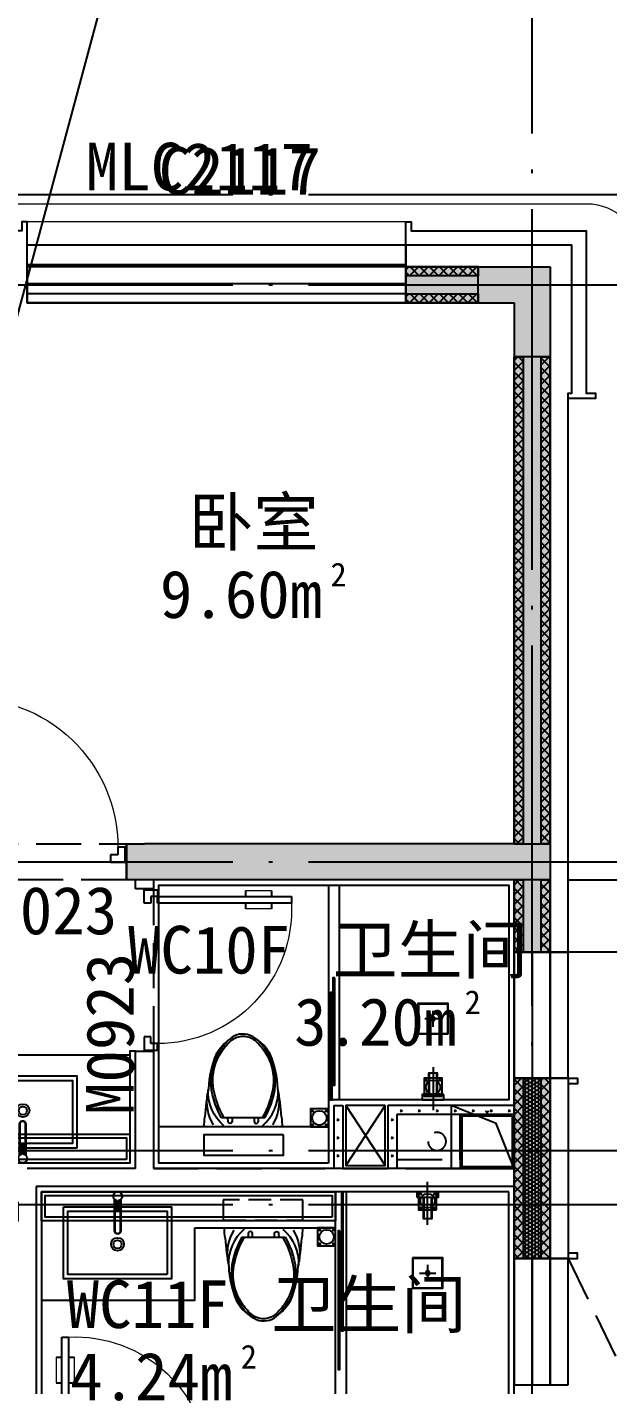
# Model space of a CAD drawing. Extents: x -46233 to 84150, y 109350 to 390860.
# Drawn here: x 46803 to 50022, y 232800 to 240329 of the extents above; entities that cross this region are included whole.
import ezdxf

# ---------------------------------------------------------------- set-up
doc = ezdxf.new("R2010")
doc.units = 0
doc.header["$LTSCALE"] = 1000
doc.header["$MEASUREMENT"] = 0
for name, pattern in [('125-WC-2x1.6+2.65x1.6$0$__DASH', [0.35, 0.25, -0.1]), ('125-墙体$0$125-墙体$0$DASH', [0.35, 0.25, -0.1]), ('3#-轴线$1$DOTE', [2.4200000000000004, 2, -0.2, 0.02, -0.2]), ('DASH', [0.35, 0.25, -0.1])]:
    doc.linetypes.add(name, pattern=pattern)
doc.layers.get('Defpoints').update_dxf_attribs({"color": 4, "linetype": 'DASH'})
for name, color, linetype in [('125-J-MC$0$A-DOOR', 51, 'Continuous'), ('125-J-MC$0$A-FLOR-HRAL', 71, 'Continuous'), ('125-J-MC$0$A-WALL-CONC', 9, 'Continuous'), ('125-J-MC$0$A-WALL-INSL', 241, 'Continuous'), ('125-MC编号-奇反$0$A-ANNO-TEXT', 255, 'Continuous'), ('125-WC-2x1.6+2.65x1.6$0$A-FLOR-SPCL', 225, 'Continuous'), ('125-WC-2x1.6+2.65x1.6$0$FF-FIXT', 31, 'Continuous'), ('125-WC-2x1.6+2.65x1.6$0$FF-洁具及配件', 31, 'Continuous'), ('125-墙体$0$125-墙体$0$A-COLU-CONC-HATC', 204, 'Continuous'), ('125-墙体$0$125-墙体$0$A-DOOR', 51, 'Continuous'), ('125-墙体$0$125-墙体$0$A-FURN-MOVE', 47, '125-墙体$0$125-墙体$0$DASH'), ('125-墙体$0$125-墙体$0$A-WALL-BLOK', 131, 'Continuous'), ('125-墙体$0$125-墙体$0$A-WALL-CONC', 9, 'Continuous'), ('125-墙体$0$125-墙体$0$A-WALL-INSL', 241, 'Continuous'), ('125-墙体$0$A-COLU-CONC-HATC', 204, 'Continuous'), ('125-墙体$0$A-FLOR-UNDR', 177, 'Continuous'), ('125-墙体$0$A-FURN-FIXD', 45, 'Continuous'), ('125-墙体$0$A-WALL-STUD', 133, 'Continuous'), ('125-文字-标反$0$A-ANNO-TEXT', 7, 'Continuous'), ('3#-轴线$1$A-ANNO-DOTE', 10, '3#-轴线$1$DOTE'), ('3#楼J层线脚$0$A-00-HX-113-wall-01Y$0$HRAL', 31, 'Continuous'), ('A-ANNO-HATC-PATT', 8, 'Continuous'), ('A-ANNO-NOTE', 3, 'Continuous'), ('A-ANNO-TEXT', 255, 'Continuous'), ('S-ANNO-TEXT', 7, 'Continuous'), ('S-PC-FQ', 4, 'Continuous'), ('S-PC-FQ-WYQ', 4, 'Continuous')]:
    doc.layers.add(name, color=color, linetype=linetype)
doc.layers.add('3#楼J层线脚$0$A-00-15-1#-PM-2F$0$00-装饰-看', color=46, linetype='Continuous', lineweight=5)
doc.layers.add('3#楼J层线脚$0$A-00-15-4#-PM-TF$0$00-装饰-看', color=46, linetype='Continuous', lineweight=5)
doc.styles.add('125-MC编号-奇反$0$Standard', font='')
doc.styles.add('125-文字-标反$0$Standard', font='')
doc.styles.get("Standard").update_dxf_attribs({"font": ''})
doc.styles.get('125-MC编号-奇反$0$Standard').set_extended_font_data('SimSun')
doc.styles.get('125-文字-标反$0$Standard').set_extended_font_data('SimSun')
doc.styles.get('Standard').set_extended_font_data('SimSun')
pattern_1 = [(45, (16.99064, 14.34314), (-50.00000133031199, 50.00000133031199), [16, -54.71068]), (135, (128.30436, 14.34314), (-50.00000133031199, -50.00000133031197), [16, -54.71068])]

# ---------------------------------------------------------------- blocks, each defined once
blk = doc.blocks.new('125-WC-2x1.6+2.65x1.6$0$A$C096A077C')
at = {"layer": '125-WC-2x1.6+2.65x1.6$0$A-FLOR-SPCL'}
blk.add_line((-182.2150932480581, -0.02429904806194827), (56.63165453495458, -0.02429904806194827), dxfattribs=at)
for points in [[(-365.9923155443138, -83.99122187082776), (-533.9923155443137, -83.99122187082776), (-533.9923155443137, 84.00877812917224), (-365.9923155443138, 84.00877812917133)], [(-368.7923155443137, -81.19122187082758), (-531.1923155443137, -81.19122187082758), (-531.1923155443137, 81.20877812917206), (-368.7923155443137, 81.20877812917115)], [(-29.99459508503787, -23.01644322823176), (-30.00540105206892, 22.98355550260749), (-150.0054030216997, 22.96476251521381), (-149.9945970546687, -23.03523621562545)], [(-150.0046982847853, 19.96476259810152), (-149.9953017915832, -20.03523629828032), (-29.99529982195236, -20.01644331111947), (-30.00469631515443, 19.98355558526237)], [(-29.98590332898311, -60.01644220726848), (-29.98590332898311, 59.98356993310153), (3.41096892952919e-08, 59.99999834445771), (0.01409473968669772, -59.99999834445589)]]:
    blk.add_lwpolyline(points, close=True, dxfattribs=at)
for points in [[(-450.0000000381842, -44.81267375331208), (-450.0000000381842, 44.78732624668828)], [(-405.2000000381843, -0.01267375331281073), (-494.8000000381842, -0.01267375331190124)]]:
    blk.add_lwpolyline(points, dxfattribs=at)
blk.add_circle((-450.0000000381842, -0.01267375331190124), 11.2, dxfattribs=at)
blk = doc.blocks.new('125-WC-2x1.6+2.65x1.6$0$A$C569A68CE')
at = {"layer": '125-WC-2x1.6+2.65x1.6$0$A-FLOR-SPCL'}
for p, q in [((-17.18311029067263, -195.2410012808396), (-16.10071796295233, -195.2410012808396)), ((14.02850184869021, -195.2410012808396), (15.11089318466838, -195.2410012808396))]:
    blk.add_line(p, q, dxfattribs=at)
for points in [[(20.60178870195523, 14.29259878385346), (16.62057796493173, 19.49879744008649), (11.4143793086987, 23.48000817710999), (5.395405288203619, 25.92840438883286), (-1.036104277707636, 26.84719146962743), (-7.467613843735307, 25.92840438883286), (-13.48658786423039, 23.48000817710999), (-18.69278652046341, 19.49879743997008), (-22.67399725748692, 14.29259878385346), (-25.12239346920978, 8.2736247634748), (-26.04118055000436, 1.842115197447129), (-25.12239346909337, -4.589394368696958), (-22.67399725748692, -10.60836838919204), (-18.692786520347, -15.81456704542506), (-13.4865878643468, -19.79577778233215), (-7.552502534235828, -22.20964300131891), (-6.708781380322762, -22.67837697581854), (-5.989671511226334, -23.21770937752444), (-5.36823367793113, -24.0167008775752), (-5.036104277707636, -24.76399202784523), (-5.036104277707636, -25.65788480266929), (-5.036104277707636, -76.18282261316199), (-4.927141166757792, -77.27245372277685), (-4.57324111298658, -78.21618719957769), (-3.880013169255108, -79.0249531341251), (-2.978770320070907, -79.70088527072221), (-2.053287241025828, -80.0479414255824), (-1.036104277591221, -80.16096175473649), (-0.01892131450586021, -80.04794142546598), (0.9065617647720501, -79.70088527072221), (1.807804613839835, -79.02495313400868), (2.501032557454892, -78.21618719957769), (2.85493261134252, -77.27245372277685), (2.963895722292364, -76.18282261316199), (2.963895722292364, -25.65788480266929), (2.963895722292364, -24.76399202784523), (3.296025122399442, -24.01670087745879), (3.917462955694646, -23.21770937752444), (4.636572824674658, -22.67837697581854), (5.480293978587724, -22.20964300143532), (11.41437930893153, -19.79577778233215), (16.62057796493173, -15.81456704519223), (20.60178870195523, -10.60836838919204), (23.05018491367809, -4.589394368580543), (23.96897199458908, 1.842115197330713), (23.05018491367809, 8.2736247634748)], [(20.1638957222458, 14.04211519728415), (16.26389572222251, 19.14211519737728), (11.1638957222458, 23.04211519740056), (5.263895722106099, 25.44211519742385), (-1.036104277707636, 26.34211519733071), (-7.336104277637787, 25.44211519742385), (-13.23610427777749, 23.04211519740056), (-18.33610427787062, 19.14211519737728), (-22.23610427777749, 14.04211519740056), (-24.63610427768435, 8.14211519737728), (-25.53610427770764, 1.842115197447129), (-24.63610427768435, -4.457884802599438), (-22.23610427777749, -10.35788480273914), (-18.3361042777542, -15.45788480271585), (-13.23610427777749, -19.35788480262272), (-7.336104277754202, -21.75788480252959), (-6.436104277730919, -22.25788480276242), (-5.636104277800769, -22.85788480262272), (-4.936104277730919, -23.757884802646), (-4.536104277707636, -24.65788480266929), (-4.536104277707636, -25.65788480266929), (-4.536104277707636, -76.15788480266929), (-4.436104277730919, -77.15788480266929), (-4.136104277800769, -77.95788480259944), (-3.536104277824052, -78.65788480266929), (-2.73610427766107, -79.257884802646), (-1.936104277847335, -79.55788480269257), (-1.036104277591221, -79.65788480255287), (-0.1361042776843533, -79.55788480257615), (0.6638957222457975, -79.25788480252959), (1.463895722408779, -78.65788480255287), (2.063895722269081, -77.95788480259944), (2.363895722199231, -77.15788480266929), (2.463895722292364, -76.15788480266929), (2.463895722292364, -25.65788480266929), (2.463895722292364, -24.65788480266929), (2.863895722199231, -23.757884802646), (3.563895722269081, -22.85788480262272), (4.363895722082816, -22.25788480276242), (5.263895722222514, -21.75788480276242), (11.16389572247863, -19.35788480262272), (16.26389572233893, -15.45788480259944), (20.1638957222458, -10.35788480273914), (22.56389572226908, -4.457884802599438), (23.46389572229236, 1.842115197330713), (22.56389572226908, 8.142115197493695)], [(15.96389572229236, -16.31673581909854), (14.96389572229236, -17.08144170138985), (14.96389572229236, -190.1578848026693), (14.41869572224095, -194.2989848026773), (12.82029572222382, -198.1578848025529), (10.27759572223295, -201.471594802686), (6.963895722292364, -204.0142948026769), (3.104995722300373, -205.6126948025776), (-1.036104277824052, -206.1578848026693), (-5.177204277482815, -205.612694802694), (-9.036104277824052, -204.0142948026769), (-12.34980427776463, -201.471594802686), (-14.89250427763909, -198.1578848025529), (-16.49091427773237, -194.2989848026773), (-17.03610427770764, -190.1578848025529), (-17.03610427770764, -17.08144170150626), (-18.03610427770764, -16.31673581921495), (-18.03610427770764, -190.2234287234023), (-17.46517484355718, -194.5600377588999), (-15.7660024598008, -198.662199476501), (-13.06301309110131, -202.1848025764339), (-9.540418744436465, -204.8877933858894), (-5.438256118213758, -206.5869555153186), (-1.036104277707636, -207.1665138843236), (3.366047562798485, -206.5869555152021), (7.468210188555531, -204.8877933860058), (10.99080453545321, -202.1848025764339), (13.69379458925687, -198.6621985840611), (15.39295597281307, -194.5600377590163), (15.96389572229236, -190.2234299153788)], [(14.96389572229236, -17.08144170138985), (11.41437930893153, -19.79577778233215), (5.480293978354894, -22.20964300166816), (4.636572824674658, -22.67837697581854), (3.917462955694646, -23.21770937752444), (3.296025122399442, -24.01670087745879), (2.963895722292364, -24.76399202796165), (2.963895722292364, -25.65788480266929), (2.963895722292364, -76.18282261316199), (2.794836375745945, -77.87341607839335), (1.807804613839835, -79.0249531341251), (0.5242970144608989, -79.98758383339737), (-1.588289315346628, -80.22231564787216), (-2.978770320187323, -79.70088527072221), (-3.880013169255108, -79.0249531341251), (-4.867044931277633, -77.87341607816052), (-5.036104277707636, -76.1828226132784), (-5.036104277707636, -25.65788480266929), (-5.036104277707636, -24.76399202784523), (-5.36823367793113, -24.0167008775752), (-5.989671511226334, -23.21770937752444), (-6.708781380555592, -22.67837697570212), (-7.552502534119412, -22.20964300143532), (-13.48658786411397, -19.79577778244857), (-17.03610427770764, -17.08144170150626), (-17.03610427770764, -190.1578848025529), (-16.49091427773237, -194.2989848026773), (-14.89250427775551, -198.1578848025529), (-12.34980427788105, -201.4715948025696), (-9.036104277940467, -204.0142948025605), (-5.177204277482815, -205.612694802694), (-1.036104277591221, -206.1578848026693), (3.104995722183958, -205.6126948025776), (6.963895722175948, -204.0142948026769), (10.27759572223295, -201.471594802686), (12.82029572222382, -198.1578848025529), (14.41869572224095, -194.2989848026773), (14.96389572229236, -190.1578848026693)]]:
    blk.add_lwpolyline(points, close=True, dxfattribs=at)
blk.add_lwpolyline([(-13.53510427777655, -71.52623002824839), (-13.52610427781474, -71.34923002822325), (-13.4971042778343, -71.1732300282456), (-13.44910427776631, -70.99723002826795), (-13.38210427784361, -70.82223002822138), (-13.29510427778587, -70.64823002822232), (-13.19010427780449, -70.47523002827074), (-13.06610427785199, -70.30423002829775), (-12.92410427785944, -70.13523002830334), (-12.76310427777935, -69.96823002828751), (-12.58410427777562, -69.80423002829775), (-12.17310427781194, -69.48323002830148), (-11.69310427783057, -69.1742300282931), (-11.14810427778866, -68.88123002822977), (-10.54110427782871, -68.60323002829682), (-9.874104277812876, -68.34423002821859), (-9.154104277840815, -68.1042300282279), (-7.567104277783073, -67.68923002819065), (-5.819104277878068, -67.36823002819438), (-3.954104277770966, -67.1502300282009), (-2.016104277805425, -67.04023002821486), (-0.05510427779518068, -67.04023002821486), (1.88289572217036, -67.1502300282009), (3.747895722161047, -67.36823002819438), (5.495895722182468, -67.68923002819065), (7.082895722123794, -68.1042300282279), (7.80289572221227, -68.34423002821859), (8.469895722228102, -68.60323002829682), (9.076895722188056, -68.88123002822977), (9.622895722161047, -69.1742300282931), (10.10189572221134, -69.48323002830148), (10.51289572217502, -69.80423002829775), (10.69189572217874, -69.96823002828751), (10.85289572214242, -70.13523002830334), (10.99489572213497, -70.30423002829775), (11.11889572220389, -70.47523002827074), (11.22389572218526, -70.64823002822232), (11.31089572212659, -70.82223002822138), (11.3778957221657, -70.99723002826795), (11.42589572223369, -71.1732300282456), (11.45489572221413, -71.34923002822325), (11.46489572222345, -71.52623002824839), (11.45489572221413, -71.70223002822604), (11.42589572223369, -71.87923002825119), (11.3778957221657, -72.05523002822883), (11.31089572212659, -72.2302300282754), (11.22389572218526, -72.40423002827447), (11.11889572220389, -72.57623002829496), (10.99489572213497, -72.74723002826795), (10.85289572214242, -72.91623002826236), (10.69189572217874, -73.0832300282782), (10.51289572217502, -73.24823002819903), (10.10189572221134, -73.5692300281953), (9.622895722161047, -73.8772300282726), (9.076895722188056, -74.17123002826702), (8.469895722228102, -74.44823002826888), (7.80289572221227, -74.7082300282782), (7.082895722123794, -74.94723002822138), (5.495895722182468, -75.36323002830613), (3.747895722161047, -75.68323002825491), (1.88289572217036, -75.90123002824839), (-0.05510427779518068, -76.01223002828192), (-2.016104277805425, -76.01223002828192), (-3.954104277770966, -75.90123002824839), (-5.819104277878068, -75.68323002825491), (-7.567104277783073, -75.36323002830613), (-9.154104277840815, -74.94723002822138), (-9.874104277812876, -74.7082300282782), (-10.54110427782871, -74.44823002826888), (-11.14810427778866, -74.17123002826702), (-11.69310427783057, -73.8772300282726), (-12.17310427781194, -73.5692300281953), (-12.58410427777562, -73.24823002819903), (-12.76310427777935, -73.0832300282782), (-12.92410427785944, -72.91623002826236), (-13.06610427785199, -72.74723002826795), (-13.19010427780449, -72.57623002829496), (-13.29510427778587, -72.40423002827447), (-13.38210427784361, -72.2302300282754), (-13.44910427776631, -72.05523002822883), (-13.4971042778343, -71.87923002825119), (-13.52610427781474, -71.70223002822604), (-13.53510427777655, -71.52623002824839)], dxfattribs=at)
blk = doc.blocks.new('125-WC-2x1.6+2.65x1.6$0$A$C05716B03')
at = {"layer": '125-WC-2x1.6+2.65x1.6$0$A-FLOR-SPCL'}
for points in [[(-99.99937008204142, 399.9999510969501), (499.9998061575534, 399.9999510969574), (499.9998061575534, -4.890304990112782e-05), (-99.99937008204142, -4.890304990112782e-05)], [(474.9998061575498, 24.9999510969501), (-74.99937008204506, 24.99995109695737), (-74.99937008204506, 374.9999510969574), (474.9998061575498, 374.9999510969501)]]:
    blk.add_lwpolyline(points, close=True, dxfattribs=at)
for radius in [35.99999999999999, 23]:
    blk.add_circle((200.0002180377523, 192.2103932353202), radius, dxfattribs=at)
blk = doc.blocks.new('125-WC-2x1.6+2.65x1.6$0$A$C4A066A6E')
at = {"layer": '125-WC-2x1.6+2.65x1.6$0$FF-FIXT', "color": 8}
blk.add_blockref('125-WC-2x1.6+2.65x1.6$0$A$C569A68CE', (6.984919309616089e-10, 456.4875890205149), dxfattribs=at)
at = {"layer": '125-WC-2x1.6+2.65x1.6$0$FF-洁具及配件', "color": 8, "ltscale": 0.01, "xscale": -1}
blk.add_blockref('125-WC-2x1.6+2.65x1.6$0$A$C05716B03', (200.0002180377487, 4.890304990112782e-05), dxfattribs=at)
blk = doc.blocks.new('125-WC-2x1.6+2.65x1.6$0$REWREWR')
at = {"layer": '125-WC-2x1.6+2.65x1.6$0$A-FLOR-SPCL', "linetype": '125-WC-2x1.6+2.65x1.6$0$__DASH', "ltscale": 0.5}
for p, q in [((15260112.34131918, -511062.7265756037), (15260112.34131918, -510346.425191624)), ((15260162.34131918, -510296.4251916238), (15260785.13852198, -510296.4251916238)), ((15260190.07107513, -510351.2968358722), (15260757.40876604, -510351.2968358722)), ((15260835.13852198, -510346.425191624), (15260835.13852198, -511062.7265756037)), ((15260150.07107513, -510918.4673908611), (15260150.07107513, -510391.2968358722)), ((15260797.40876604, -510918.4673908611), (15260797.40876604, -510391.2968358722)), ((15260835.13852198, -510918.0606558282), (15260112.34131918, -510918.0606558282)), ((15260242.56715089, -510974.6978020231), (15260242.56715089, -510964.1819555587)), ((15260323.86417141, -510949.7777382035), (15260259.19576188, -510949.7777382035)), ((15260259.19576188, -510949.7777382035), (15260259.19576188, -510966.397988998)), ((15260259.19576188, -510966.397988998), (15260323.86417141, -510966.397988998)), ((15260323.86417141, -510966.397988998), (15260323.86417141, -510949.7777382035)), ((15260334.32900572, -510975.8741057109), (15260334.21050089, -510964.1631184869)), ((15260112.34131918, -511026.8913920901), (15260709.41729541, -511026.8913920901)), ((15260112.34131918, -511062.7265756037), (15260835.13852198, -511062.7265756037)), ((15260709.41729541, -510997.1090666882), (15260709.41729541, -511027.7310416301)), ((15260792.57382209, -510997.1090666882), (15260709.41729541, -510997.1090666882)), ((15260792.57382209, -511027.7310416301), (15260792.57382209, -510997.1090666882)), ((15260792.57382209, -511026.8913920901), (15260835.13852198, -511026.8913920901))]:
    blk.add_line(p, q, dxfattribs=at)
blk.add_lwpolyline([(15260374.03172377, -510968.2925383432, 0.1851580092270577), (15260369.14689606, -510955.5538002532, 0.102041767147919), (15260349.67763729, -510941.2064734027, 0.0608615383846834), (15260324.62397147, -510933.1776179277, 0.0471731328896009), (15260290.88167142, -510929.9870579527, 0.0471731328896349), (15260257.13937139, -510933.1776179277, 0.0608615383847268), (15260232.08570556, -510941.2064734027, 0.1020417671479031), (15260212.61644679, -510955.5538002532, 0.1851580092270727), (15260207.73161909, -510968.2925383432, 0.1851580092270577), (15260212.61644679, -510981.0312764333, 0.1020417671479417), (15260232.08570556, -510995.3786032838, 0.0608615383846845), (15260257.13937139, -511003.4074587589, 0.0471731328896248), (15260290.88167142, -511006.5980187338, 0.0471731328895818), (15260324.62397147, -511003.4074587589, 0.0608615383846819), (15260349.67763729, -510995.3786032838, 0.102041767147903), (15260369.14689606, -510981.0312764333, 0.1851580092271371)], format="xyb", close=True, dxfattribs=at)
for points in [[(15260259.19576188, -510955.0569025247, 0.0087359414318704), (15260255.98801522, -510955.8247701068, 0.0762761895456294), (15260244.46793533, -510960.7591526436, 0.2590339714204861), (15260242.56715089, -510964.1819555587, 0.2590339714206403)], [(15260242.56715089, -510964.1819555587, 0.2590339714206403), (15260244.46793533, -510967.6047584738, 0.0762761895455676), (15260255.98801522, -510972.5391410106, 0.0365148199121137), (15260269.53630568, -510974.9965685398, 0.026614996038891), (15260288.38884789, -510976.000800568, 0.026614996038891), (15260307.2413901, -510974.9965685398, 0.0365148199121137), (15260320.78968056, -510972.5391410106, 0.0762761895455752), (15260332.30976046, -510967.6047584738, 0.2590339714203898), (15260334.21054489, -510964.1819555587, 0.2590339714202164), (15260332.30976046, -510960.7591526436, 0.056762457430155), (15260323.86417141, -510956.7465369939, 0.0365148199120382)], [(15260242.56715089, -510974.6978020231, 0.2590339714206403), (15260244.46793533, -510978.1206049382, 0.0762761895455676), (15260255.98801522, -510983.0549874749, 0.0365148199121137), (15260269.53630568, -510985.5124150042, 0.026614996038891), (15260288.38884789, -510986.5166470325, 0.026614996038891), (15260307.2413901, -510985.5124150042, 0.0365148199121137), (15260320.78968056, -510983.0549874749, 0.0762761895455752), (15260332.30976046, -510978.1206049382, 0.2590339714203898), (15260334.21054489, -510974.6978020231, 0.0784621676306809), (15260334.01438139, -510973.4554462099, 0.056762457430155)]]:
    blk.add_lwpolyline(points, format="xyb", dxfattribs=at)
blk.add_circle((15260748.8072291, -511027.7310416301), 17.49659003333545, dxfattribs=at)
for centre, radius, start, end in [((15260162.34131918, -510346.425191624), 50.00000000000001, 90, 180), ((15260190.07107513, -510391.2968358722), 40.00000000000001, 90, 180), ((15260757.40876604, -510391.2968358722), 40.00000000000001, 0, 90), ((15260785.13852198, -510346.425191624), 50.00000000000001, 0, 90)]:
    blk.add_arc(centre, radius, start, end, dxfattribs=at)
at = {"layer": '125-WC-2x1.6+2.65x1.6$0$A-FLOR-SPCL', "linetype": '125-WC-2x1.6+2.65x1.6$0$__DASH', "ltscale": 0.5, "width": 0.8, "flags": 9}
for tag in ['YSIZE', 'XSIZE']:
    blk.add_attdef(tag, (15260490.13852198, -511062.7265756037), '', height=0.5, rotation=180, dxfattribs=at)
blk = doc.blocks.new('125-WC-2x1.6+2.65x1.6$0$A$C446C3F73')
at = {"layer": '125-WC-2x1.6+2.65x1.6$0$A-FLOR-SPCL'}
blk.add_lwpolyline([(-50, -50), (50, -50), (50, 50), (-50, 50)], close=True, dxfattribs=at)
for centre, radius in [((-39.14213562372606, 39.14213562372606), 4.000000000000002), ((0, 0), 40.00000000000001), ((39.14213562375517, 39.14213562372606), 4.000000000000002), ((-39.14213562372606, -39.14213562372606), 4.000000000000002), ((39.14213562375517, -39.14213562372606), 4.000000000000002)]:
    blk.add_circle(centre, radius, dxfattribs=at)
blk = doc.blocks.new('125-WC-2x1.6+2.65x1.6$0$dfghrtjrtuj6')
at = {"layer": '125-WC-2x1.6+2.65x1.6$0$A-FLOR-SPCL'}
for points in [[(-217.039098745212, 0, 0.07114184901211104), (-212.99592679122, -58.11867793812416, 0.01915239294053818), (-192.8353736998979, -212.4052983794827, 0.09060889336609543), (-149.0403798911721, -404.0660132954363, 0.1631583580039282), (-38.23967877193354, -507.9687165752985, 0.2730425850405105), (72.55616901721805, -489.5469402866438, 0.09488472436252596), (149.0398116968572, -404.0660132954363, 0.09060889336609476), (192.8348055055831, -212.4052983794827, 0.01915239294053851), (212.9953585969051, -58.11867793812416, 0.07114184901211792), (217.0385305508971, 0)], [(-164.969875409035, -12.38357757101767, 0.1806875641680674), (-197.0574741453165, -185.5192699183244, -4.705294550898476)], [(-106.5395731033059, -6.384015603223816, 0.2374156357474076), (-193.5949165072525, -207.9025108255446, -3.872250202734719)], [(-119.8579871336697, -51.41596549376845, 0.1296060232212347), (-179.5427823270438, -259.3139634372201, 0.2112038815731671), (-80.09173049591482, -482.4996933450457, 2.252949007047939)], [(105.7157389097847, -51.28452544263564, -0.09534796400648576), (165.9169336144114, -224.6881186740939, -0.1805669090223648), (119.8494714732515, -417.3440909173805, -0.05995602777653749), (65.22847382177133, -480.6654919988941, -0.1497331398457365), (-0.0002840972738340497, -503.8586239686701, -0.1497331398454031), (-65.22904201608617, -480.6654919988941, -0.05995602777653749), (-119.8500396675663, -417.3440909173805, -0.1805669090223648), (-165.9175018087262, -224.6881186740939, -0.09534796400648576), (-105.7163071040995, -51.28452544240281, 0.09534796400648576)], [(-61.27862798864953, -50.87149878568016), (-61.53669158800039, -31.53306601149961, 1.018669164694576), (-84.06356709753163, -31.53306601149961), (-85.11767812795006, -51.09307118505239)], [(61.27805979433469, -50.87149878568016), (61.53612339368556, -31.53306601149961, -1.018669164694576), (84.0629989032168, -31.53306601149961), (85.11710993363522, -51.09307118505239)], [(119.8574189393548, -51.41596549376845, -0.1296060232212347), (179.542214132729, -259.3139634372201, -0.2112038815731671), (80.09116230159998, -482.4996933450457, -2.252949007047939)], [(106.539004908991, -6.384015603223816, -0.2374156357474076), (193.5943483129377, -207.9025108255446, 3.872250202734719)], [(164.9693072147202, -12.38357757101767, -0.1806875641680674), (197.0569059510017, -185.5192699183244, 4.705294550898476)]]:
    blk.add_lwpolyline(points, format="xyb", dxfattribs=at)
blk.add_lwpolyline([(-119.8579871336697, -51.41596549376845), (119.8574189393548, -51.41596549376845)], dxfattribs=at)
blk = doc.blocks.new('125-WC-2x1.6+2.65x1.6')
at = {"layer": '125-WC-2x1.6+2.65x1.6$0$A-FLOR-SPCL'}
for p, q in [((3320, -970), (2129.999373392318, -970)), ((1030, -1370), (1970, -1370)), ((990.0008911320474, -1930.003240015591), (990.0008911320474, -1730)), ((1770.000319450046, -1930), (990.0008911320474, -1930.003240015591))]:
    blk.add_line(p, q, dxfattribs=at)
for points in [[(1030, -1570), (1970, -1570), (1970, -30), (30, -30), (30, -1219.999999998719), (1030, -1219.999999998719)], [(994.6985725513659, -542.792389797185), (1004.695609534741, -542.792389797185), (1004.695609534741, -1137.79232295922), (994.6985725513659, -1137.79232295922)], [(1009.019983342849, -625.0000668379653), (1019.017020326224, -625.0000668379653), (1019.017020326224, -1220), (1009.019983342849, -1220)], [(716, -1250.000000000029), (934, -1250.000000000029), (934, -1584), (716, -1584)], [(1279.804499258287, -1413.591360206228), (1720.195500741713, -1413.591360206228), (1720.195500741713, -1525.864997623234), (1279.804499258287, -1525.864997623234)], [(2130, -1570), (3320, -1570), (3320, -1410), (2130, -1410)], [(2150, -1550), (3300, -1550), (3300, -1430), (2150, -1430)], [(30, -1730), (2620, -1730), (2620, -3270), (30, -3270)], [(947.8552049093414, -1730), (957.8572734845802, -1730), (957.8572734845802, -2500.000019247687), (947.8552049093414, -2500.000019247687)], [(990.0008911320474, -1890), (2620, -1890), (2620, -1730), (990.0008911320474, -1730)], [(1010.000891132047, -1870), (2600, -1870), (2600, -1750), (1010.000891132047, -1750)], [(966.4290482571814, -1945.746665424667), (976.4311168324202, -1945.746665424667), (976.4311168324202, -2715.746684672355), (966.4290482571814, -2715.746684672355)]]:
    blk.add_lwpolyline(points, close=True, dxfattribs=at)
for points in [[(970.0062568496214, -30), (970.0003815764794, -1220)], [(1030.006377825164, -30), (1030.000109022716, -1220)], [(2100, -950), (2130, -950), (2130, -1570), (3320, -1570), (3320, -970), (3450, -970), (3450, -1000.437003670457)], [(934, -1250.000000000029), (716, -1584)], [(716, -1250.000000000029), (934, -1584)], [(930.4902273995103, -3270.000038495375), (930.4861452291952, -1730)], [(990.000081114471, -3270), (990.000081114471, -1730)], [(1770.000319450046, -1730), (2620, -1730), (2620, -2330), (1770.000319450046, -2330), (1770.000319450046, -1930)]]:
    blk.add_lwpolyline(points, dxfattribs=at)
at = {"layer": '125-WC-2x1.6+2.65x1.6$0$A-FLOR-SPCL', "linetype": '125-WC-2x1.6+2.65x1.6$0$__DASH', "ltscale": 0.5}
blk.add_lwpolyline([(1612.733151627821, -1886.410259801567), (1172.342150144395, -1886.410259801567), (1172.342150144395, -1774.136622384562), (1612.733151627821, -1774.136622384562)], close=True, dxfattribs=at)
at = {"layer": 'Defpoints'}
for points in [[(0, 0), (2000, 0), (2000, -1600), (0, -1600)], [(0, -1700), (2650, -1700), (2650, -3300), (0, -3300)]]:
    blk.add_lwpolyline(points, close=True, dxfattribs=at)
at = {"layer": '125-WC-2x1.6+2.65x1.6$0$A-FLOR-SPCL'}
for name, p, rotation in [('125-WC-2x1.6+2.65x1.6$0$A$C096A077C', (450.0242990480619, -1219.992949759035), 270), ('125-WC-2x1.6+2.65x1.6$0$A$C4A066A6E', (2723.963895722991, -1086.665219509858), 180), ('125-WC-2x1.6+2.65x1.6$0$A$C096A077C', (479.9744483934919, -1730.007050240965), 90)]:
    blk.add_blockref(name, p, dxfattribs=dict(at, rotation=rotation))
at = {"layer": '125-WC-2x1.6+2.65x1.6$0$A-FLOR-SPCL', "xscale": -1}
for name, p, rotation in [('125-WC-2x1.6+2.65x1.6$0$dfghrtjrtuj6', (1502.53704559512, -1370), 180), ('125-WC-2x1.6+2.65x1.6$0$A$C446C3F73', (449.9757009434397, -1150), 270), ('125-WC-2x1.6+2.65x1.6$0$A$C446C3F73', (1080, -1320.000398841454), 270), ('125-WC-2x1.6+2.65x1.6$0$A$C446C3F73', (479.9744483934919, -1780.000002854067), 270), ('125-WC-2x1.6+2.65x1.6$0$A$C446C3F73', (1040.000891132047, -1980.003234699216), 270)]:
    blk.add_blockref(name, p, dxfattribs=dict(at, rotation=rotation))
at = {"layer": '125-WC-2x1.6+2.65x1.6$0$A-FLOR-SPCL'}
blk.add_blockref('125-WC-2x1.6+2.65x1.6$0$A$C4A066A6E', (2199.186424613465, -2212.379704217892), dxfattribs=at)
at = {"layer": '125-WC-2x1.6+2.65x1.6$0$A-FLOR-SPCL', "xscale": -1}
blk.add_blockref('125-WC-2x1.6+2.65x1.6$0$A$C446C3F73', (2800, -1839.721401742667), dxfattribs=at)
at = {"layer": '125-WC-2x1.6+2.65x1.6$0$A-FLOR-SPCL', "xscale": -0.830108359133127, "yscale": 0.830108359133127, "zscale": 0.830108359133127, "rotation": 270}
blk.add_blockref('125-WC-2x1.6+2.65x1.6$0$REWREWR', (427017.4413717788, -12670026.05313116), dxfattribs=at)
at = {"layer": '125-WC-2x1.6+2.65x1.6$0$FF-洁具及配件', "xscale": -1}
blk.add_blockref('125-WC-2x1.6+2.65x1.6$0$dfghrtjrtuj6', (1390.000605290988, -1930.001620007795), dxfattribs=at)
blk = doc.blocks.new('125-墙体$0$125-墙体$0$$TCHSYS$WIN2D')
for p, q in [((-0.5, 0.5), (0.5, 0.5)), ((-0.5, 0.5), (-0.4999999999999999, -0.5)), ((0.5, 0.5), (0.4999999999999998, -0.5)), ((0.5, 0.1666666666666666), (-0.5, 0.1666666666666666)), ((0.5, -0.1666666666666667), (-0.5, -0.1666666666666667)), ((-0.4999999999999999, -0.5), (0.5, -0.5))]:
    blk.add_line(p, q)
blk = doc.blocks.new('125-墙体$0$125-墙体$0$$DorLib2D$00000009')
for p, q in [((0.4128784780300046, 0.9052619659617922), (0.4128784780300046, 0.08070055595349494)), ((0.4541065485304194, 0.9052619659617922), (0.4128784780300046, 0.9052619659617922)), ((0.4541065485304194, 0.08070055595349494), (0.4541065485304194, 0.9052619659617922)), ((0.4128784780300046, 0.7821568824082695), (0.3780038555081039, 0.7821568824082694)), ((0.4889811710523202, 0.7821568824082694), (0.4541065485304194, 0.7821568824082695)), ((0.4128784780300046, 0.6235084014994399), (0.3780038555081039, 0.6235084014994398)), ((0.4889811710523202, 0.6235084014994398), (0.4541065485304194, 0.6235084014994399)), ((-0.4941390729791224, 0.08070055595349494), (-0.4529110024787076, 0.08070055595349494)), ((-0.4941390729791224, -0.001755585047334795), (-0.4941390729791224, 0.08070055595349494)), ((-0.4529110024787076, 0.08070055595349494), (-0.4529110024787076, 0.03947248545308008)), ((0.4128784780300046, 0.08070055595349494), (0.4541065485304194, 0.08070055595349494)), ((0.4953346190308343, 0.08070055595349494), (0.4541065485304194, 0.08070055595349494)), ((0.4541065485304194, 0.08070055595349494), (0.4541065485304194, 0.03947248545308008)), ((0.4953346190308343, -0.001755585047334795), (0.4953346190308343, 0.08070055595349494)), ((-0.4529110024787076, 0.03947248545308008), (-0.4116829319782927, 0.03947248545308008)), ((-0.4116829319782927, 0.03947248545308008), (-0.4116829319782927, -0.001755585047334795)), ((0.4541065485304194, 0.03947248545308008), (0.4128784780300046, 0.03947248545308008)), ((0.4128784780300046, 0.03947248545308008), (0.4128784780300046, -0.001755585047334795)), ((-0.4941390729791224, -0.001755585047334795), (-0.4941390729791224, -0.001755585047334795)), ((-0.4116829319782927, -0.001755585047334795), (-0.4941390729791224, -0.001755585047334795)), ((0.4128784780300046, -0.001755585047334795), (0.4953346190308343, -0.001755585047334795)), ((0.4953346190308343, -0.001755585047334795), (0.4953346190308343, -0.001755585047334795))]:
    blk.add_line(p, q)
at = {"lineweight": 13}
for p, q in [((0.3780038555081039, 0.7821568824082694), (0.3780038555081039, 0.6235084014994398)), ((0.4889811710523202, 0.7821568824082694), (0.4889811710523202, 0.6235084014994398))]:
    blk.add_line(p, q, dxfattribs=at)
blk.add_arc((0.3716497624938499, 0.08173193500353383), 0.8245614100082972, 87.13397114007623, 180.0716668053313, dxfattribs=at)
blk = doc.blocks.new('125-墙体')
at = {"layer": '125-墙体$0$125-墙体$0$A-COLU-CONC-HATC'}
for points in [[(100, -100), (-100, 100), (-100, -3200), (33.33333333333334, -3200), (100, -3100)], [(700, 100), (-100, 100), (100, -100), (700, -100)], [(33.33333333333334, -3200), (100, -3300), (2150, -3300), (2150, -3100), (100, -3100)], [(2150, -3300), (2250.000000000006, -3300), (2250.000000000006, -3100), (2150, -3100)], [(33.33333333333334, -3200), (-100, -3200), (-100, -3700), (100, -3700), (100, -3300)], [(100, -4400), (-100, -4400), (-100, -5400), (100, -5400)]]:
    blk.add_hatch(color=256, dxfattribs=at).paths.add_polyline_path(points)
at = {"layer": '125-墙体$0$A-COLU-CONC-HATC'}
h = blk.add_hatch(dxfattribs=at)
h.set_pattern_fill('石膏板', color=256, scale=20, style=0)
h.set_pattern_definition(pattern_1)
h.paths.add_polyline_path([(100.0000690809375, -4600.000000000058), (750.000069080936, -4600.000000000058), (800.0000690809359, -4550.000000000058), (100.0000690809375, -4550.000000000058)])
h = blk.add_hatch(dxfattribs=at)
h.set_pattern_fill('石膏板', color=256, scale=20, style=0)
h.set_pattern_definition(pattern_1)
h.paths.add_polyline_path([(800.0000690809359, -4550.000000000058), (750.000069080936, -4600.000000000058), (750.0000690809388, -4900.000000000057), (800.000069080939, -4900.000000000054)])
h = blk.add_hatch(dxfattribs=at)
h.set_pattern_fill('石膏板', color=256, scale=20, style=0)
h.set_pattern_definition(pattern_1)
h.paths.add_polyline_path([(1050.000069080929, -4550.000000000058), (1050.000069080931, -4900.000000000057), (1100.000069080931, -4900.000000000055), (1100.000069080929, -4550.000000000058)])
at = {"layer": '125-墙体$0$125-墙体$0$A-FURN-MOVE'}
blk.add_circle((527.8844533361544, -4750.000000000058), 50, dxfattribs=at)
at = {"layer": '125-墙体$0$125-墙体$0$A-WALL-BLOK'}
for p, q in [((2100, -3300), (2100, -3350)), ((2200, -3350), (2200, -3300)), ((2100, -3350), (2200, -3350)), ((2200, -4250), (2100, -4250.000000000001)), ((2100, -4250.000000000001), (2100, -4900.000000000003)), ((2200, -4900), (2200, -4250)), ((100.0000690809329, -4900.000000000116), (740.0000690809351, -4900.000000000058)), ((100.0000690809329, -4900.000000000116), (100.000069080942, -5000.000000000116)), ((740.0000690809396, -4900.000000000058), (1050.000069080932, -4900.000000000058)), ((1050.00006908093, -4900.000000000058), (2100, -4900.000000000003)), ((2200, -4900), (2800, -4900)), ((100.000069080942, -5000.000000000116), (740.0000690809442, -5000.000000000058)), ((740.0000690809396, -5000.000000000058), (1050.000069080932, -5000.000000000058)), ((1050.000069080935, -5000.000000000058), (2150.000000000003, -5000)), ((2150, -5000), (2750, -5000)), ((2750, -5000), (2750, -6600))]:
    blk.add_line(p, q, dxfattribs=at)
at = {"layer": '125-墙体$0$125-墙体$0$A-WALL-CONC'}
for p, q in [((-100, 100), (-100, -3200)), ((700, 100), (-100, 100)), ((700, -100), (700, 100)), ((100, -100), (100, -3100)), ((700, -100), (100, -100)), ((100, -3100), (2150, -3100)), ((2250.000000000006, -3100), (2150, -3100)), ((2250.000000000006, -3300), (2250.000000000006, -3100)), ((-100, -3200), (-100, -3700)), ((100, -3300), (100, -3700)), ((100, -3300), (2150, -3300)), ((2150, -3300), (2250.000000000006, -3300)), ((-100, -3700), (100, -3700)), ((-100, -4400), (100, -4400)), ((-100, -4400), (-100, -5400)), ((100, -4400), (100, -5400)), ((-100, -5400), (100, -5400))]:
    blk.add_line(p, q, dxfattribs=at)
at = {"layer": '125-墙体$0$125-墙体$0$A-WALL-INSL'}
for p, q in [((-200, -3700), (-100, -3700)), ((-200, -4400), (-100, -4400)), ((-200, -5400), (-100, -5400))]:
    blk.add_line(p, q, dxfattribs=at)
at = {"layer": '125-墙体$0$A-FLOR-UNDR'}
blk.add_lwpolyline([(99.9999309190598, -4550.000000000058), (449.9999309190598, -4550.000000000058), (449.9999309190598, -4900.000000000058), (99.9999309190598, -4900.000000000058)], close=True, dxfattribs=at)
blk.add_lwpolyline([(99.9999309190598, -4900.000000000058), (199.9999309190598, -4650.000000000058), (450.0000690809367, -4550.000000000058)], dxfattribs=at)
at = {"layer": '125-墙体$0$A-FURN-FIXD'}
blk.add_lwpolyline([(249.9999309190598, -4600.000000000058, 0, 30, 0), (249.9999309190598, -4579.242120691022, 30, 30, 0)], format="xyseb", dxfattribs=at)
for points in [[(99.9999309190598, -4600.000000000058), (399.9999309190598, -4600.000000000058), (399.9999309190598, -4900.000000000058), (99.9999309190598, -4900.000000000058)], [(109.9999309190598, -4610.000000000058), (389.9999309190598, -4610.000000000058), (389.9999309190598, -4890.000000000058), (109.9999309190598, -4890.000000000058)]]:
    blk.add_lwpolyline(points, close=True, dxfattribs=at)
at = {"layer": '125-墙体$0$A-WALL-STUD'}
for p, q in [((100.0000690809375, -4550.000000000058), (800.0000690809359, -4550.000000000058)), ((100.0000690809375, -4550.000000000058), (100.0000690809375, -4600.000000000058)), ((800.0000690809359, -4550.000000000058), (800.000069080939, -4900.000000000054)), ((1050.000069080929, -4550.000000000058), (1050.000069080931, -4900.000000000057)), ((1100.000069080929, -4550.000000000058), (1050.000069080929, -4550.000000000058)), ((1100.000069080929, -4550.000000000058), (1100.000069080931, -4900.000000000055)), ((100.0000690809375, -4600.000000000058), (750.000069080936, -4600.000000000058)), ((750.000069080936, -4600.000000000058), (750.0000690809388, -4900.000000000057))]:
    blk.add_line(p, q, dxfattribs=at)
at = {"layer": 'Defpoints'}
for points in [[(2250, -3300), (6950, -3300), (6950, -3100), (2250, -3100)], [(400, -4600.000000000058), (750, -4600.000000000058), (750, -4850.000000000058), (400, -4850.000000000058)]]:
    blk.add_lwpolyline(points, close=True, dxfattribs=at)
blk.add_blockref('125-WC-2x1.6+2.65x1.6', (100, -3300))
at = {"layer": '125-墙体$0$125-墙体$0$A-DOOR'}
for p, xscale, yscale, zscale in [((2750.000000000005, -3200), 1000, 1000, 200), ((2200, -6650), 900, 900, 100)]:
    blk.add_blockref('125-墙体$0$125-墙体$0$$DorLib2D$00000009', p, dxfattribs=dict(at, xscale=xscale, yscale=yscale, zscale=zscale))
at = {"layer": '125-墙体$0$125-墙体$0$A-DOOR', "rotation": 270}
for name, p, xscale, yscale, zscale in [('125-墙体$0$125-墙体$0$$DorLib2D$00000009', (2150, -3800), -900, -900, 100), ('125-墙体$0$125-墙体$0$$TCHSYS$WIN2D', (-50, -4050), -700, 300, 300), ('125-墙体$0$125-墙体$0$$TCHSYS$WIN2D', (-50, -5750), -700, 300, 300)]:
    blk.add_blockref(name, p, dxfattribs=dict(at, xscale=xscale, yscale=yscale, zscale=zscale))
blk = doc.blocks.new('125-文字-标反')
at = {"layer": '125-文字-标反$0$A-ANNO-TEXT', "style": '125-文字-标反$0$Standard'}
for s, p in [('卧室', (8543.71991537065, 5652.18200469017)), ('WC10F', (8208.845751738516, 3280.738918840885)), ('卫生间', (9343.022966928389, 3280.738918840885)), ('WC11F', (7869.335676907641, 1315.01761507988)), ('卫生间', (9003.512892097515, 1315.01761507988))]:
    blk.add_text(s, height=264.3459915611814, dxfattribs=at).set_placement(p)
at = {"layer": 'Defpoints', "style": '125-文字-标反$0$Standard'}
for s, height, p in [('9.60m', 264.3459915611814, (8386.072374207633, 5252.18200469017)), ('2', 132.1729957805907, (9331.220053532528, 5427.18200469017)), ('2', 132.1729957805907, (8833.733559297067, 1090.01761507988)), ('4.24m', 264.3459915611814, (7888.585879972172, 915.0176150798798))]:
    blk.add_text(s, height=height, dxfattribs=at).set_placement(p)
at = {"layer": 'Defpoints', "color": 1, "style": '125-文字-标反$0$Standard'}
for s, height, p in [('2', 132.1729957805907, (10075.0248876383, 3055.738918840885)), ('3.20m', 264.3459915611814, (9129.877208313406, 2880.738918840885))]:
    blk.add_text(s, height=height, dxfattribs=at).set_placement(p)
blk = doc.blocks.new('3#-标准层')
at = {"xscale": -1}
blk.add_blockref('125-墙体', (41800, 0), dxfattribs=at)
blk.add_blockref('125-文字-标反', (31350, -7100))
blk = doc.blocks.new('125-J-MC$0$$TCHSYS$WIN2D')
for p, q in [((-0.5, 0.5), (0.5, 0.5)), ((-0.5, 0.5), (-0.4999999999999999, -0.5)), ((0.5, 0.5), (0.4999999999999998, -0.5)), ((0.5, 0.1666666666666666), (-0.5, 0.1666666666666666)), ((0.5, -0.1666666666666667), (-0.5, -0.1666666666666667)), ((-0.4999999999999999, -0.5), (0.5, -0.5))]:
    blk.add_line(p, q)
blk = doc.blocks.new('125-J-MC')
at = {"layer": '125-J-MC$0$A-FLOR-HRAL'}
blk.add_lwpolyline([(699.9999999991269, -50), (2800, -50), (2800, -100), (699.9999999991269, -100)], close=True, dxfattribs=at)
at = {"layer": '125-J-MC$0$A-WALL-CONC'}
blk.add_line((700, 100), (700, -100), dxfattribs=at)
at = {"layer": '125-J-MC$0$A-WALL-INSL'}
for points in [[(-100, -3700), (-200, -3700), (-200, -600), (-220, -600), (-220, 220), (700, 220), (700, 100)], [(-100, -4400), (-200, -4400), (-200, -5400), (-100, -5400)]]:
    blk.add_lwpolyline(points, dxfattribs=at)
at = {"layer": '125-J-MC$0$A-DOOR', "xscale": -2100.000000000873, "yscale": 320, "zscale": 320, "rotation": 180}
blk.add_blockref('125-J-MC$0$$TCHSYS$WIN2D', (1750, 60), dxfattribs=at)
blk = doc.blocks.new('3#-轴线')
at = {"layer": '3#-轴线$1$A-ANNO-DOTE'}
for points in [[(41800, -16099.99999999997), (41799.99999999999, 5500.000000000029)], [(-3000, 500), (45757.34661860857, 500.0000000000291)], [(-3000, 0), (45757.34661860857, 2.91038304567337e-11)], [(-3000, -3200), (45757.34661860857, -3199.999999999971)], [(-3000, -4800), (45757.34661860857, -4799.999999999971)], [(-3000, -5100), (45757.34661860857, -5099.999999999971)]]:
    blk.add_lwpolyline(points, dxfattribs=at)
blk = doc.blocks.new('125-MC编号-奇反')
at = {"layer": '125-MC编号-奇反$0$A-ANNO-TEXT', "color": 2, "style": '125-MC编号-奇反$0$Standard'}
for s, p in [('MLC2117', (7975.319466835936, 7623.220771323424, -1.357726094855704e-08)), ('M1023', (7249.837468129146, 3498.489077881852))]:
    blk.add_text(s, height=264.3459915611814, dxfattribs=at).set_placement(p)
blk.add_text('M0923', height=264.3459915611814, rotation=90, dxfattribs=at).set_placement((8241.325568107277, 2496.481200518465))
blk = doc.blocks.new('3#楼J层线脚')
at = {"layer": '3#楼J层线脚$0$A-00-15-1#-PM-2F$0$00-装饰-看', "linetype": 'ByBlock'}
blk.add_lwpolyline([(-4749.829185196053, 7549.736105040793), (-10750.85401517976, 7549.736105040793, 0.4142119571364843), (-11050.85401517976, 7249.737749234919), (-11050.87292260755, 3799.868158833269)], format="xyb", dxfattribs=at)
at = {"layer": '3#楼J层线脚$0$A-00-15-4#-PM-TF$0$00-装饰-看', "color": 251}
blk.add_lwpolyline([(-9749.591982849728, 7449.867890552763), (-7650.000000008236, 7449.867890552763)], dxfattribs=at)
at = {"layer": '3#楼J层线脚$0$A-00-HX-113-wall-01Y$0$HRAL'}
for points in [[(-9749.591979571473, 7320.000000015978), (-9749.591979571473, 7450.000000015978), (-9779.591979571473, 7450.000000015978), (-9779.591979571473, 7399.867890552763), (-10749.73267275919, 7399.867890552763), (-10749.73267275919, 6499.867883877043), (-10799.99999988903, 6499.867883877043), (-10799.99999988903, 6469.867883877043), (-10649.99999988903, 6469.867883877043)], [(-7650.000000008236, 7320.000000015978), (-7650.000000008236, 7450.000000015978), (-7620.000000008236, 7450.000000015978), (-7620.000000008236, 7399.868076638464), (-6379.591987022053, 7399.868076638464), (-6379.591987022053, 7450.000000015978), (-6379.591987022053, 7450.000000015978), (-6379.591987022053, 7450.000000015978), (-6349.591987022053, 7450.000000015978), (-6349.591987022053, 7320.000000015978)], [(-10650.13899672855, 3799.868077174906), (-11050.13901675571, 3799.868175284151), (-11050.13901675571, 3719.868175284151), (-10950.13901675571, 3719.868175284151), (-10950.13901675571, 3479.868175284151), (-11050.13901675571, 3479.868175284151), (-11050.13901675571, 3399.868214504007), (-10650.14030516971, 3399.868214504007)], [(-10650.00006891121, 2700.000000015978), (-10700.00006891121, 2700.000000015978), (-10700.00006891121, 2670.000000015978), (-10650.00006891121, 2670.000000015978)], [(-10650.00000000824, 1700.000000015978), (-10700.00000000824, 1700.000000015978), (-10700.00000000824, 1730.000000015978), (-10650.00000000824, 1730.000000015978)]]:
    blk.add_lwpolyline(points, dxfattribs=at)
blk = doc.blocks.new('A$C53EF3948')
at = {"layer": 'S-PC-FQ'}
h = blk.add_hatch(dxfattribs=at)
h.set_pattern_fill('HONEY', color=8, scale=100, angle=-2.544443745170813e-14)
h.set_pattern_definition([(0, (-2797545.80365094, 415747.2191964154), (18.75, 10.82531749999999), [12.5, -25]), (120, (-2797545.80365094, 415747.2191964154), (-18.74999995903224, 10.82531757095824), [12.5, -25]), (59.99999999999997, (-2797545.80365094, 415747.2191964154), (4.096776380386083e-08, 21.65063507095823), [-25, 12.5])])
h.paths.add_polyline_path([(41949.51299542718, -4500.128204592911), (41849.51299542718, -4500.128204592911), (41849.75079669093, -5500.130707281001), (41949.75079669093, -5500.130707281001)])
at = {"layer": 'S-PC-FQ-WYQ'}
h = blk.add_hatch(dxfattribs=at)
h.set_pattern_fill('ANSI37', color=8, scale=12, angle=180)
h.set_pattern_definition([(225, (-549405.1420646781, -690264.171215566), (26.94076836320745, -26.94076836320746), []), (315, (-549405.1420646781, -690264.171215566), (26.94076836320746, 26.94076836320745), [])])
h.paths.add_polyline_path([(41199.28101332532, -50.00005524035078), (41199.28101332532, -5.524035077542067e-05), (41599.27914853534, -1.555157359689474e-05), (41599.27914853534, -50.0000155515736)])
h = blk.add_hatch(dxfattribs=at)
h.set_pattern_fill('ANSI37', color=8, scale=12, angle=180)
h.set_pattern_definition([(225, (-549405.1420646707, -690414.171212789), (26.94076836320745, -26.94076836320746), []), (315, (-549405.1420646707, -690414.171212789), (26.94076836320746, 26.94076836320745), [])])
h.paths.add_polyline_path([(41199.28101331787, -200.0000524631469), (41199.28101331787, -150.0000524631469), (41599.27914852789, -150.0000127743697), (41599.27914852789, -200.0000127743697)])
h = blk.add_hatch(dxfattribs=at)
h.set_pattern_fill('ANSI37', color=8, scale=12, angle=90)
h.set_pattern_definition([(135, (-859214.4259010432, 676639.6654758917), (-26.94076836320746, -26.94076836320745), []), (225, (-859214.4259010432, 676639.6654758917), (26.94076836320745, -26.94076836320746), [])])
h.paths.add_polyline_path([(41849.29003333749, -3200.225166079763), (41799.29003333749, -3200.225166079763), (41799.52840829844, -500.1425206848071), (41849.52840829844, -500.1425206848071)])
h = blk.add_hatch(dxfattribs=at)
h.set_pattern_fill('ANSI37', color=8, scale=12, angle=90)
h.set_pattern_definition([(135, (-859364.4258982663, 676639.6654758842), (-26.94076836320746, -26.94076836320745), []), (225, (-859364.4258982663, 676639.6654758842), (26.94076836320745, -26.94076836320746), [])])
h.paths.add_polyline_path([(41999.29003056028, -3200.225166087213), (41949.29003056028, -3200.225166087213), (41949.52840552124, -500.1425206923741), (41999.52840552124, -500.1425206923741)])
h = blk.add_hatch(dxfattribs=at)
h.set_pattern_fill('ANSI37', color=8, scale=12, angle=90)
h.set_pattern_definition([(135, (-898256.1389388227, 681189.6531843218), (-26.94076836320746, -26.94076836320745), []), (225, (-898256.1389388227, 681189.6531843218), (26.94076836320745, -26.94076836320746), [])])
h.paths.add_polyline_path([(41849.75083246845, -3800.130669059057), (41799.75083246845, -3800.130669059057), (41799.51263232081, -3400.143227148976), (41849.51263232081, -3400.143227148976)])
h = blk.add_hatch(dxfattribs=at)
h.set_pattern_fill('ANSI37', color=8, scale=12, angle=90)
h.set_pattern_definition([(135, (-898406.1389360457, 681189.6531843144), (-26.94076836320746, -26.94076836320745), []), (225, (-898406.1389360457, 681189.6531843144), (26.94076836320745, -26.94076836320746), [])])
h.paths.add_polyline_path([(41999.75082969124, -3800.130669066566), (41949.75082969124, -3800.130669066566), (41949.51262954361, -3400.143227156543), (41999.51262954361, -3400.143227156543)])
h = blk.add_hatch(dxfattribs=at)
h.set_pattern_fill('ANSI37', color=8, scale=12, angle=90)
h.set_pattern_definition([(135, (-898256.139301929, 680239.6553057005), (-26.94076836320746, -26.94076836320745), []), (225, (-898256.139301929, 680239.6553057005), (26.94076836320745, -26.94076836320746), [])])
h.paths.add_polyline_path([(41849.51327397599, -5500.130707281001), (41799.51327397599, -5500.130707281001), (41799.51299542718, -4500.128060240357), (41849.51299542718, -4500.128060240357)])
h = blk.add_hatch(dxfattribs=at)
h.set_pattern_fill('ANSI37', color=8, scale=12, angle=90)
h.set_pattern_definition([(135, (-898406.1392991521, 680239.655305693), (-26.94076836320746, -26.94076836320745), []), (225, (-898406.1392991521, 680239.655305693), (26.94076836320745, -26.94076836320746), [])])
h.paths.add_polyline_path([(41999.51327119878, -5500.130707288452), (41949.51327119878, -5500.130707288452), (41949.51299264998, -4500.128060247807), (41999.51299264998, -4500.128060247807)])
at = {"layer": 'S-PC-FQ', "color": 8}
blk.add_lwpolyline([(41949.51299542718, -4500.128060240357), (41849.51299542718, -4500.128060240357), (41849.63257389021, -5500.128128073236), (41949.63257389021, -5500.128128073236)], close=True, dxfattribs=at)
at = {"layer": 'S-PC-FQ-WYQ', "color": 8}
for points in [[(41199.28100675764, -0.002754411310888827), (39099.28101989254, -0.002754411310888827), (39099.28101989254, -200.0027369846357), (41199.28100675764, -200.0027369846357)], [(41599.27914852789, -200.0000130602857), (41599.27914852789, -1.271662767976522e-05), (41199.28101332532, -5.240540485829115e-05), (41199.28101332532, -200.0000527490629)], [(41199.28101332532, -50.00005524035078), (41199.28101332532, -5.524035077542067e-05), (41599.27914853534, -1.555157359689474e-05), (41599.27914853534, -50.0000155515736)], [(41199.28101331787, -200.0000524631469), (41199.28101331787, -150.0000524631469), (41599.27914852789, -150.0000127743697), (41599.27914852789, -200.0000127743697)], [(41849.29003333749, -3200.225166079763), (41799.29003333749, -3200.225166079763), (41799.52840829844, -500.1425206848071), (41849.52840829844, -500.1425206848071)], [(41999.52840580716, -500.1425206923741), (41799.5284054635, -500.1425206923741), (41799.29003050254, -3200.225166079763), (41999.2900308462, -3200.225166079763)], [(41999.29003056028, -3200.225166087213), (41949.29003056028, -3200.225166087213), (41949.52840552124, -500.1425206923741), (41999.52840552124, -500.1425206923741)], [(41849.75083246845, -3800.130669059057), (41799.75083246845, -3800.130669059057), (41799.51263232081, -3400.143227148976), (41849.51263232081, -3400.143227148976)], [(41999.51262982952, -3400.143227156543), (41799.51262948586, -3400.143227156543), (41799.7508296335, -3800.130669059057), (41999.75082997716, -3800.130669059057)], [(41999.75082969124, -3800.130669066566), (41949.75082969124, -3800.130669066566), (41949.51262954361, -3400.143227156543), (41999.51262954361, -3400.143227156543)], [(41999.75082997716, -3800.128128073236), (41799.51278804633, -3800.128128073236), (41799.51278804633, -4500.128204592911), (41999.75082997716, -4500.128204592911)], [(41999.5129929359, -4500.128060247807), (41799.51299259224, -4500.128060247807), (41799.51327114104, -5500.130707281001), (41999.5132714847, -5500.130707281001)], [(41849.51327397599, -5500.130707281001), (41799.51327397599, -5500.130707281001), (41799.51299542718, -4500.128060240357), (41849.51299542718, -4500.128060240357)], [(41999.51327119878, -5500.130707288452), (41949.51327119878, -5500.130707288452), (41949.51299264998, -4500.128060247807), (41999.51299264998, -4500.128060247807)], [(41999.75159485562, -5500.128128073236), (41799.51355292479, -5500.128128073236), (41799.39232810697, -6200.128128073236), (41999.6303700378, -6200.128128073236)]]:
    blk.add_lwpolyline(points, close=True, dxfattribs=at)

msp = doc.modelspace()

# ---------------------------------------------------------------- linework, layer by layer
at = {"layer": 'A-ANNO-HATC-PATT', "linetype": 'DASH'}
msp.add_lwpolyline([(49802.68604857467, 233499.9990900445), (53272.95883411929, 226321.1030162082)], dxfattribs=at)
at = {"layer": 'A-ANNO-NOTE', "color": 1}
msp.add_line((45096.69646474266, 232594.7539475033), (47523.22910811997, 241605.0753397235), dxfattribs=at)

# ---------------------------------------------------------------- block references
for name, p in [('3#-轴线', (7802.686048563424, 238899.9992009228)), ('3#-标准层', (7802.686048562988, 238899.9992009228)), ('125-MC编号-奇反', (39152.68604856299, 231799.9992009228))]:
    msp.add_blockref(name, p)
at = {"xscale": -1}
for name, p in [('3#楼J层线脚', (39152.68604856342, 231799.9992009228)), ('125-J-MC', (49602.68604856255, 238899.9992009228))]:
    msp.add_blockref(name, p, dxfattribs=at)
at = {"layer": 'S-ANNO-TEXT'}
msp.add_blockref('A$C53EF3948', (7702.677967191295, 239000.142445878), dxfattribs=at)

# ---------------------------------------------------------------- texts
at = {"layer": 'A-ANNO-TEXT', "color": 2}
msp.add_text('C2117', height=264.3459915611814, dxfattribs=at).set_placement((47532.11307823734, 239399.9992009228))

doc.saveas('drawing.dxf')
